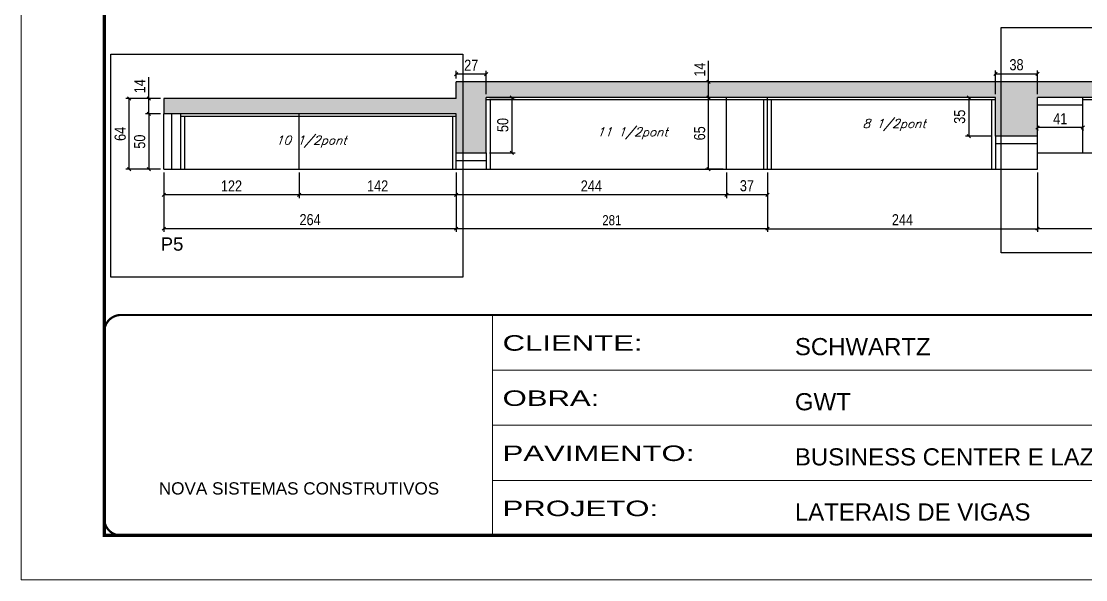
# Model space of a CAD drawing. Extents: x 2603 to 22413, y 1253 to 30260.
# Drawn here: x 5773 to 6734, y 16185 to 16690 of the extents above; entities that cross this region are included whole.
import ezdxf

# ---------------------------------------------------------------- set-up
doc = ezdxf.new("R2010")
doc.units = 0
doc.linetypes.add('CONTINUO', pattern=[0])
doc.linetypes.add('DASHED', pattern=[0.75, 0.5, -0.25])
for name, color, linetype in [('5', 5, 'Continuous'), ('COTA', 241, 'Continuous'), ('Painéis', 200, 'Continuous'), ('SARR_2.2x7', 40, 'Continuous'), ('SARR_3.5x7', 81, 'Continuous'), ('texto', 7, 'Continuous')]:
    doc.layers.add(name, color=color, linetype=linetype)
doc.layers.add('Folhas', color=255, linetype='Continuous', lineweight=9)
doc.layers.add('SARRAFO DE PRESSAO', color=251, linetype='DASHED', lineweight=9)
doc.styles.add('ARIAL', font='arial.ttf')
doc.styles.add('COTA TECNICA', font='techl___.ttf', dxfattribs={"height": 10})
doc.styles.add('COTA TECNICA-50', font='techl___.ttf', dxfattribs={"height": 9})
doc.styles.add('Romans', font='romans.shx')
doc.styles.get("Standard").update_dxf_attribs({"font": 'arial.ttf'})
doc.styles.add('Tecnologia', font='')
doc.styles.get('Tecnologia').set_extended_font_data('Forgotten Futurist')
doc.dimstyles.new('COTA PAINEL-50', dxfattribs={"dimtxt": 9, "dimasz": 3, "dimexe": 3, "dimexo": 3, "dimgap": 3, "dimtad": 1, "dimdec": 1, "dimzin": 12, "dimdsep": 46, "dimtxsty": 'COTA TECNICA-50', "dimblk1": 'OBLIQUE', "dimblk2": 'OBLIQUE', "dimsah": 1, "dimcen": 0.9, "dimclrd": 4, "dimclre": 4, "dimclrt": 240, "dimadec": 1, "dimazin": 3, "dimtfac": 1, "dimtdec": 1, "dimtmove": 0, "dimatfit": 3, "dimfxl": 1, "dimtolj": 1, "dimtzin": 12, "dimarcsym": 0})
doc.dimstyles.new('PAINEL', dxfattribs={"dimtxt": 10, "dimasz": 3, "dimexe": 3, "dimexo": 3, "dimgap": 3, "dimtad": 1, "dimdec": 1, "dimzin": 12, "dimdsep": 46, "dimtxsty": 'COTA TECNICA', "dimblk1": 'OBLIQUE', "dimblk2": 'OBLIQUE', "dimsah": 1, "dimcen": 0.9, "dimclrd": 4, "dimclre": 4, "dimclrt": 240, "dimadec": 1, "dimazin": 3, "dimtfac": 1, "dimtdec": 1, "dimtmove": 0, "dimatfit": 3, "dimfxl": 1, "dimtolj": 1, "dimtzin": 12, "dimarcsym": 0})

# ---------------------------------------------------------------- blocks, each defined once
blk = doc.blocks.new('9999999999')
at = {"color": 30, "linetype": 'CONTINUO'}
for p, q in [((98564.56, 34230.21), (98564.56, 34429.45)), ((98564.56, 34379.64), (99583.98, 34379.64)), ((98564.56, 34329.83), (99487.98, 34329.83)), ((98564.56, 34280.02), (99487.98, 34280.02))]:
    blk.add_line(p, q, dxfattribs=at)
at = {"color": 30, "linetype": 'CONTINUO', "const_width": 2}
blk.add_lwpolyline([(99583.98, 34230.21), (99583.98, 34414.45, 0.414214), (99568.98, 34429.45), (98228.98, 34429.45, 0.414214), (98213.98, 34414.45), (98213.98, 34245.21, 0.414214), (98228.98, 34230.21), (99583.98, 34230.21)], format="xyb", dxfattribs=at)
at = {"layer": 'Folhas'}
blk.add_lwpolyline([(98138.98, 34190.21), (99623.98, 34190.21), (99623.98, 35240.21), (98138.98, 35240.21)], close=True, dxfattribs=at)
at = {"layer": 'Folhas', "color": 30, "const_width": 3}
blk.add_lwpolyline([(98213.98, 34230.21), (99583.98, 34230.21), (99583.98, 35200.21), (98213.98, 35200.21)], close=True, dxfattribs=at)
at = {"color": 7, "linetype": 'Continuous', "ltscale": 5, "style": 'ARIAL'}
for s, height, p in [('SCHWARTZ', 15.483, (98837.68, 34393.13)), ('GWT', 15.483, (98837.68, 34343.32)), ('BUSINESS CENTER E LAZER - PROJEÇÃO', 15.4829, (98837.68, 34293.51)), ('NOVA SISTEMAS CONSTRUTIVOS', 11.0592, (98263.19, 34267.21)), ('LATERAIS DE VIGAS', 15.4829, (98837.68, 34243.7))]:
    blk.add_text(s, height=height, dxfattribs=at).set_placement(p)
at = {"layer": 'Folhas', "color": 7, "style": 'Tecnologia', "width": 1.5}
for s, p in [('CLIENTE:', (98573.65, 34397.17)), ('OBRA:', (98573.65, 34347.31)), ('PAVIMENTO:', (98573.65, 34297.5)), ('PROJETO:', (98573.65, 34247.69))]:
    blk.add_text(s, height=14, dxfattribs=at).set_placement(p)
blk = doc.blocks.new('_Oblique')
at = {"color": 0, "linetype": 'ByBlock', "lineweight": -2}
blk.add_line((-0.5, -0.5), (0.5, 0.5), dxfattribs=at)
blk = doc.blocks.new('*D355')
at = {"layer": 'COTA', "color": 4, "linetype": 'ByBlock', "lineweight": -2, "transparency": 16777216}
for p, q in [((6924.8, 16567.75), (6924.8, 16499.09)), ((6690.8, 16552.75), (6690.8, 16499.09)), ((6924.8, 16502.09), (6690.8, 16502.09))]:
    blk.add_line(p, q, dxfattribs=at)
at = {"layer": 'Defpoints', "color": 0, "linetype": 'ByBlock', "transparency": 16777216}
for p in [(6924.8, 16570.75), (6690.8, 16555.75), (6690.8, 16502.09)]:
    blk.add_point(p, dxfattribs=at)
at = {"layer": 'COTA', "color": 4, "linetype": 'ByBlock', "lineweight": -2, "transparency": 16777216, "xscale": 3, "yscale": 3, "zscale": 3, "rotation": 180}
blk.add_blockref('_Oblique', (6690.8, 16502.09), dxfattribs=at)
at = {"layer": 'COTA', "color": 4, "linetype": 'ByBlock', "lineweight": -2, "transparency": 16777216, "xscale": 3, "yscale": 3, "zscale": 3}
blk.add_blockref('_Oblique', (6924.8, 16502.09), dxfattribs=at)
at = {"layer": 'COTA', "color": 240, "linetype": 'ByBlock', "transparency": 16777216, "insert": (6807.8, 16509.79), "char_height": 9, "attachment_point": 5, "style": 'COTA TECNICA-50'}
blk.add_mtext('\\A1;234', dxfattribs=at)
blk = doc.blocks.new('*D356')
at = {"layer": 'COTA', "color": 4, "linetype": 'ByBlock', "lineweight": -2, "transparency": 16777216}
for p, q in [((6165.8, 16552.75), (6165.8, 16499.09)), ((6446.8, 16552.75), (6446.8, 16499.09)), ((6446.8, 16502.09), (6165.8, 16502.09))]:
    blk.add_line(p, q, dxfattribs=at)
at = {"layer": 'Defpoints', "color": 0, "linetype": 'ByBlock', "transparency": 16777216}
for p in [(6165.8, 16555.75), (6446.8, 16555.75), (6165.8, 16502.09)]:
    blk.add_point(p, dxfattribs=at)
at = {"layer": 'COTA', "color": 4, "linetype": 'ByBlock', "lineweight": -2, "transparency": 16777216, "xscale": 3, "yscale": 3, "zscale": 3, "rotation": 180}
blk.add_blockref('_Oblique', (6165.8, 16502.09), dxfattribs=at)
at = {"layer": 'COTA', "color": 4, "linetype": 'ByBlock', "lineweight": -2, "transparency": 16777216, "xscale": 3, "yscale": 3, "zscale": 3}
blk.add_blockref('_Oblique', (6446.8, 16502.09), dxfattribs=at)
at = {"layer": 'COTA', "color": 240, "linetype": 'ByBlock', "transparency": 16777216, "insert": (6306.3, 16509.68), "char_height": 9, "attachment_point": 5, "style": 'COTA TECNICA-50'}
blk.add_mtext('\\A1;281', dxfattribs=at)
blk = doc.blocks.new('*D1960')
at = {"layer": 'COTA', "color": 4, "linetype": 'ByBlock', "lineweight": -2, "transparency": 16777216}
for p, q in [((6446.8, 16552.75), (6446.8, 16499.09)), ((6690.8, 16552.75), (6690.8, 16499.09)), ((6446.8, 16502.09), (6690.8, 16502.09))]:
    blk.add_line(p, q, dxfattribs=at)
at = {"layer": 'Defpoints', "color": 0, "linetype": 'ByBlock', "transparency": 16777216}
for p in [(6446.8, 16555.75), (6690.8, 16555.75), (6690.8, 16502.09)]:
    blk.add_point(p, dxfattribs=at)
at = {"layer": 'COTA', "color": 4, "linetype": 'ByBlock', "lineweight": -2, "transparency": 16777216, "xscale": 3, "yscale": 3, "zscale": 3, "rotation": 180}
blk.add_blockref('_Oblique', (6446.8, 16502.09), dxfattribs=at)
at = {"layer": 'COTA', "color": 4, "linetype": 'ByBlock', "lineweight": -2, "transparency": 16777216, "xscale": 3, "yscale": 3, "zscale": 3}
blk.add_blockref('_Oblique', (6690.8, 16502.09), dxfattribs=at)
at = {"layer": 'COTA', "color": 240, "linetype": 'ByBlock', "transparency": 16777216, "insert": (6568.8, 16510.17), "char_height": 10, "attachment_point": 5, "style": 'COTA TECNICA'}
blk.add_mtext('\\A1;244', dxfattribs=at)
blk = doc.blocks.new('*D1961')
at = {"layer": 'COTA', "color": 4, "linetype": 'ByBlock', "lineweight": -2, "transparency": 16777216}
for p, q in [((6731.8, 16593.4), (6690.8, 16593.4)), ((6690.8, 16592.75), (6690.8, 16590.4)), ((6731.8, 16592.75), (6731.8, 16590.4))]:
    blk.add_line(p, q, dxfattribs=at)
at = {"layer": 'Defpoints', "color": 0, "linetype": 'ByBlock', "transparency": 16777216}
for p in [(6690.8, 16595.75), (6690.8, 16593.4), (6731.8, 16595.75)]:
    blk.add_point(p, dxfattribs=at)
at = {"layer": 'COTA', "color": 4, "linetype": 'ByBlock', "lineweight": -2, "transparency": 16777216, "xscale": 3, "yscale": 3, "zscale": 3, "rotation": 180}
blk.add_blockref('_Oblique', (6690.8, 16593.4), dxfattribs=at)
at = {"layer": 'COTA', "color": 4, "linetype": 'ByBlock', "lineweight": -2, "transparency": 16777216, "xscale": 3, "yscale": 3, "zscale": 3}
blk.add_blockref('_Oblique', (6731.8, 16593.4), dxfattribs=at)
at = {"layer": 'COTA', "color": 240, "linetype": 'ByBlock', "transparency": 16777216, "insert": (6711.3, 16601.47), "char_height": 10, "attachment_point": 5, "style": 'COTA TECNICA'}
blk.add_mtext('\\A1;41', dxfattribs=at)
blk = doc.blocks.new('*D1962')
at = {"layer": 'COTA', "color": 4, "linetype": 'ByBlock', "lineweight": -2, "transparency": 16777216}
for p, q in [((6652.8, 16623.75), (6652.8, 16644.95)), ((6652.8, 16641.95), (6690.8, 16641.95)), ((6690.8, 16623.75), (6690.8, 16644.95))]:
    blk.add_line(p, q, dxfattribs=at)
at = {"layer": 'Defpoints', "color": 0, "linetype": 'ByBlock', "transparency": 16777216}
for p in [(6690.8, 16641.95), (6652.8, 16620.75), (6690.8, 16620.75)]:
    blk.add_point(p, dxfattribs=at)
at = {"layer": 'COTA', "color": 4, "linetype": 'ByBlock', "lineweight": -2, "transparency": 16777216, "xscale": 3, "yscale": 3, "zscale": 3, "rotation": 180}
blk.add_blockref('_Oblique', (6652.8, 16641.95), dxfattribs=at)
at = {"layer": 'COTA', "color": 4, "linetype": 'ByBlock', "lineweight": -2, "transparency": 16777216, "xscale": 3, "yscale": 3, "zscale": 3}
blk.add_blockref('_Oblique', (6690.8, 16641.95), dxfattribs=at)
at = {"layer": 'COTA', "color": 240, "linetype": 'ByBlock', "transparency": 16777216, "insert": (6671.8, 16650.19), "char_height": 10, "attachment_point": 5, "style": 'COTA TECNICA'}
blk.add_mtext('\\A1;38', dxfattribs=at)
blk = doc.blocks.new('*D1964')
at = {"layer": 'COTA', "color": 4, "linetype": 'ByBlock', "lineweight": -2, "transparency": 16777216}
for p, q in [((6165.8, 16637.75), (6165.8, 16644.74)), ((6192.8, 16641.74), (6165.8, 16641.74)), ((6192.8, 16623.75), (6192.8, 16644.74))]:
    blk.add_line(p, q, dxfattribs=at)
at = {"layer": 'Defpoints', "color": 0, "linetype": 'ByBlock', "transparency": 16777216}
for p in [(6165.8, 16641.74), (6165.8, 16634.75), (6192.8, 16620.75)]:
    blk.add_point(p, dxfattribs=at)
at = {"layer": 'COTA', "color": 4, "linetype": 'ByBlock', "lineweight": -2, "transparency": 16777216, "xscale": 3, "yscale": 3, "zscale": 3, "rotation": 180}
blk.add_blockref('_Oblique', (6165.8, 16641.74), dxfattribs=at)
at = {"layer": 'COTA', "color": 4, "linetype": 'ByBlock', "lineweight": -2, "transparency": 16777216, "xscale": 3, "yscale": 3, "zscale": 3}
blk.add_blockref('_Oblique', (6192.8, 16641.74), dxfattribs=at)
at = {"layer": 'COTA', "color": 240, "linetype": 'ByBlock', "transparency": 16777216, "insert": (6179.3, 16649.82), "char_height": 10, "attachment_point": 5, "style": 'COTA TECNICA'}
blk.add_mtext('\\A1;27', dxfattribs=at)
blk = doc.blocks.new('*D1965')
at = {"layer": 'COTA', "color": 4, "linetype": 'ByBlock', "lineweight": -2, "transparency": 16777216}
for p, q in [((6195.8, 16620.75), (6218.98, 16620.75)), ((6215.98, 16620.75), (6215.98, 16570.75)), ((6195.8, 16570.75), (6218.98, 16570.75))]:
    blk.add_line(p, q, dxfattribs=at)
at = {"layer": 'Defpoints', "color": 0, "linetype": 'ByBlock', "transparency": 16777216}
for p in [(6192.8, 16620.75), (6192.8, 16570.75), (6215.98, 16570.75)]:
    blk.add_point(p, dxfattribs=at)
at = {"layer": 'COTA', "color": 4, "linetype": 'ByBlock', "lineweight": -2, "transparency": 16777216, "xscale": 3, "yscale": 3, "zscale": 3}
for p, rotation in [((6215.98, 16620.75), 90), ((6215.98, 16570.75), 270)]:
    blk.add_blockref('_Oblique', p, dxfattribs=dict(at, rotation=rotation))
at = {"layer": 'COTA', "color": 240, "linetype": 'ByBlock', "transparency": 16777216, "insert": (6207.87, 16595.75), "char_height": 10, "attachment_point": 5, "rotation": 90, "style": 'COTA TECNICA'}
blk.add_mtext('\\A1;50', dxfattribs=at)
blk = doc.blocks.new('*D1966')
at = {"layer": 'COTA', "color": 4, "linetype": 'ByBlock', "lineweight": -2, "transparency": 16777216}
for p, q in [((6409.8, 16552.75), (6409.8, 16529.63)), ((6446.8, 16552.75), (6446.8, 16529.63)), ((6446.8, 16532.63), (6409.8, 16532.63))]:
    blk.add_line(p, q, dxfattribs=at)
at = {"layer": 'Defpoints', "color": 0, "linetype": 'ByBlock', "transparency": 16777216}
for p in [(6409.8, 16555.75), (6446.8, 16555.75), (6409.8, 16532.63)]:
    blk.add_point(p, dxfattribs=at)
at = {"layer": 'COTA', "color": 4, "linetype": 'ByBlock', "lineweight": -2, "transparency": 16777216, "xscale": 3, "yscale": 3, "zscale": 3, "rotation": 180}
blk.add_blockref('_Oblique', (6409.8, 16532.63), dxfattribs=at)
at = {"layer": 'COTA', "color": 4, "linetype": 'ByBlock', "lineweight": -2, "transparency": 16777216, "xscale": 3, "yscale": 3, "zscale": 3}
blk.add_blockref('_Oblique', (6446.8, 16532.63), dxfattribs=at)
at = {"layer": 'COTA', "color": 240, "linetype": 'ByBlock', "transparency": 16777216, "insert": (6428.3, 16540.85), "char_height": 10, "attachment_point": 5, "style": 'COTA TECNICA'}
blk.add_mtext('\\A1;37', dxfattribs=at)
blk = doc.blocks.new('*D1967')
at = {"layer": 'COTA', "color": 4, "linetype": 'ByBlock', "lineweight": -2, "transparency": 16777216}
for p, q in [((6165.8, 16552.75), (6165.8, 16529.63)), ((6409.8, 16552.75), (6409.8, 16529.63)), ((6409.8, 16532.63), (6165.8, 16532.63))]:
    blk.add_line(p, q, dxfattribs=at)
at = {"layer": 'Defpoints', "color": 0, "linetype": 'ByBlock', "transparency": 16777216}
for p in [(6165.8, 16555.75), (6409.8, 16555.75), (6165.8, 16532.63)]:
    blk.add_point(p, dxfattribs=at)
at = {"layer": 'COTA', "color": 4, "linetype": 'ByBlock', "lineweight": -2, "transparency": 16777216, "xscale": 3, "yscale": 3, "zscale": 3, "rotation": 180}
blk.add_blockref('_Oblique', (6165.8, 16532.63), dxfattribs=at)
at = {"layer": 'COTA', "color": 4, "linetype": 'ByBlock', "lineweight": -2, "transparency": 16777216, "xscale": 3, "yscale": 3, "zscale": 3}
blk.add_blockref('_Oblique', (6409.8, 16532.63), dxfattribs=at)
at = {"layer": 'COTA', "color": 240, "linetype": 'ByBlock', "transparency": 16777216, "insert": (6287.8, 16540.71), "char_height": 10, "attachment_point": 5, "style": 'COTA TECNICA'}
blk.add_mtext('\\A1;244', dxfattribs=at)
blk = doc.blocks.new('*D1969')
at = {"layer": 'COTA', "color": 4, "linetype": 'ByBlock', "lineweight": -2, "transparency": 16777216}
for p, q in [((5898.8, 16605.75), (5885.04, 16605.75)), ((5888.04, 16605.75), (5888.04, 16555.75)), ((5898.8, 16555.75), (5885.04, 16555.75))]:
    blk.add_line(p, q, dxfattribs=at)
at = {"layer": 'Defpoints', "color": 0, "linetype": 'ByBlock', "transparency": 16777216}
for p in [(5901.8, 16605.75), (5888.04, 16555.75), (5901.8, 16555.75)]:
    blk.add_point(p, dxfattribs=at)
at = {"layer": 'COTA', "color": 4, "linetype": 'ByBlock', "lineweight": -2, "transparency": 16777216, "xscale": 3, "yscale": 3, "zscale": 3}
for p, rotation in [((5888.04, 16605.75), 90), ((5888.04, 16555.75), 270)]:
    blk.add_blockref('_Oblique', p, dxfattribs=dict(at, rotation=rotation))
at = {"layer": 'COTA', "color": 240, "linetype": 'ByBlock', "transparency": 16777216, "insert": (5879.93, 16580.75), "char_height": 10, "attachment_point": 5, "rotation": 90, "style": 'COTA TECNICA'}
blk.add_mtext('\\A1;50', dxfattribs=at)
blk = doc.blocks.new('*D1970')
at = {"layer": 'COTA', "color": 4, "linetype": 'ByBlock', "lineweight": -2, "transparency": 16777216}
for p, q in [((5898.8, 16619.75), (5867.44, 16619.75)), ((5870.44, 16555.75), (5870.44, 16619.75)), ((5898.8, 16555.75), (5867.44, 16555.75))]:
    blk.add_line(p, q, dxfattribs=at)
at = {"layer": 'Defpoints', "color": 0, "linetype": 'ByBlock', "transparency": 16777216}
for p in [(5870.44, 16619.75), (5901.8, 16619.75), (5901.8, 16555.75)]:
    blk.add_point(p, dxfattribs=at)
at = {"layer": 'COTA', "color": 4, "linetype": 'ByBlock', "lineweight": -2, "transparency": 16777216, "xscale": 3, "yscale": 3, "zscale": 3}
for p, rotation in [((5870.44, 16619.75), 90), ((5870.44, 16555.75), 270)]:
    blk.add_blockref('_Oblique', p, dxfattribs=dict(at, rotation=rotation))
at = {"layer": 'COTA', "color": 240, "linetype": 'ByBlock', "transparency": 16777216, "insert": (5862.33, 16587.75), "char_height": 10, "attachment_point": 5, "rotation": 90, "style": 'COTA TECNICA'}
blk.add_mtext('\\A1;64', dxfattribs=at)
blk = doc.blocks.new('*D1971')
at = {"layer": 'COTA', "color": 4, "linetype": 'ByBlock', "lineweight": -2, "transparency": 16777216}
for p, q in [((5901.8, 16552.75), (5901.8, 16499.09)), ((6165.8, 16552.75), (6165.8, 16499.09)), ((6165.8, 16502.09), (5901.8, 16502.09))]:
    blk.add_line(p, q, dxfattribs=at)
at = {"layer": 'Defpoints', "color": 0, "linetype": 'ByBlock', "transparency": 16777216}
for p in [(5901.8, 16555.75), (6165.8, 16555.75), (5901.8, 16502.09)]:
    blk.add_point(p, dxfattribs=at)
at = {"layer": 'COTA', "color": 4, "linetype": 'ByBlock', "lineweight": -2, "transparency": 16777216, "xscale": 3, "yscale": 3, "zscale": 3, "rotation": 180}
blk.add_blockref('_Oblique', (5901.8, 16502.09), dxfattribs=at)
at = {"layer": 'COTA', "color": 4, "linetype": 'ByBlock', "lineweight": -2, "transparency": 16777216, "xscale": 3, "yscale": 3, "zscale": 3}
blk.add_blockref('_Oblique', (6165.8, 16502.09), dxfattribs=at)
at = {"layer": 'COTA', "color": 240, "linetype": 'ByBlock', "transparency": 16777216, "insert": (6033.8, 16510.2), "char_height": 10, "attachment_point": 5, "style": 'COTA TECNICA'}
blk.add_mtext('\\A1;264', dxfattribs=at)
blk = doc.blocks.new('*D1972')
at = {"layer": 'COTA', "color": 4, "linetype": 'ByBlock', "lineweight": -2, "transparency": 16777216}
for p, q in [((5888.04, 16619.75), (5888.04, 16638.87)), ((5898.8, 16619.75), (5885.04, 16619.75)), ((5888.04, 16605.75), (5888.04, 16619.75)), ((5898.8, 16605.75), (5885.04, 16605.75))]:
    blk.add_line(p, q, dxfattribs=at)
at = {"layer": 'Defpoints', "color": 0, "linetype": 'ByBlock', "transparency": 16777216}
for p in [(5888.04, 16619.75), (5901.8, 16619.75), (5901.8, 16605.75)]:
    blk.add_point(p, dxfattribs=at)
at = {"layer": 'COTA', "color": 4, "linetype": 'ByBlock', "lineweight": -2, "transparency": 16777216, "xscale": 3, "yscale": 3, "zscale": 3}
for p, rotation in [((5888.04, 16619.75), 90), ((5888.04, 16605.75), 270)]:
    blk.add_blockref('_Oblique', p, dxfattribs=dict(at, rotation=rotation))
at = {"layer": 'COTA', "color": 240, "linetype": 'ByBlock', "transparency": 16777216, "insert": (5879.97, 16630.81), "char_height": 10, "attachment_point": 5, "rotation": 90, "style": 'COTA TECNICA'}
blk.add_mtext('\\A1;14', dxfattribs=at)
blk = doc.blocks.new('*D1973')
at = {"layer": 'COTA', "color": 4, "linetype": 'ByBlock', "lineweight": -2, "transparency": 16777216}
for p, q in [((6023.8, 16552.75), (6023.8, 16529.63)), ((6165.8, 16552.75), (6165.8, 16529.63)), ((6165.8, 16532.63), (6023.8, 16532.63))]:
    blk.add_line(p, q, dxfattribs=at)
at = {"layer": 'Defpoints', "color": 0, "linetype": 'ByBlock', "transparency": 16777216}
for p in [(6023.8, 16555.75), (6165.8, 16555.75), (6023.8, 16532.63)]:
    blk.add_point(p, dxfattribs=at)
at = {"layer": 'COTA', "color": 4, "linetype": 'ByBlock', "lineweight": -2, "transparency": 16777216, "xscale": 3, "yscale": 3, "zscale": 3, "rotation": 180}
blk.add_blockref('_Oblique', (6023.8, 16532.63), dxfattribs=at)
at = {"layer": 'COTA', "color": 4, "linetype": 'ByBlock', "lineweight": -2, "transparency": 16777216, "xscale": 3, "yscale": 3, "zscale": 3}
blk.add_blockref('_Oblique', (6165.8, 16532.63), dxfattribs=at)
at = {"layer": 'COTA', "color": 240, "linetype": 'ByBlock', "transparency": 16777216, "insert": (6094.8, 16540.71), "char_height": 10, "attachment_point": 5, "style": 'COTA TECNICA'}
blk.add_mtext('\\A1;142', dxfattribs=at)
blk = doc.blocks.new('*D1974')
at = {"layer": 'COTA', "color": 4, "linetype": 'ByBlock', "lineweight": -2, "transparency": 16777216}
for p, q in [((5901.8, 16552.75), (5901.8, 16529.63)), ((6023.8, 16552.75), (6023.8, 16529.63)), ((6023.8, 16532.63), (5901.8, 16532.63))]:
    blk.add_line(p, q, dxfattribs=at)
at = {"layer": 'Defpoints', "color": 0, "linetype": 'ByBlock', "transparency": 16777216}
for p in [(5901.8, 16555.75), (6023.8, 16555.75), (5901.8, 16532.63)]:
    blk.add_point(p, dxfattribs=at)
at = {"layer": 'COTA', "color": 4, "linetype": 'ByBlock', "lineweight": -2, "transparency": 16777216, "xscale": 3, "yscale": 3, "zscale": 3, "rotation": 180}
blk.add_blockref('_Oblique', (5901.8, 16532.63), dxfattribs=at)
at = {"layer": 'COTA', "color": 4, "linetype": 'ByBlock', "lineweight": -2, "transparency": 16777216, "xscale": 3, "yscale": 3, "zscale": 3}
blk.add_blockref('_Oblique', (6023.8, 16532.63), dxfattribs=at)
at = {"layer": 'COTA', "color": 240, "linetype": 'ByBlock', "transparency": 16777216, "insert": (5962.8, 16540.69), "char_height": 10, "attachment_point": 5, "style": 'COTA TECNICA'}
blk.add_mtext('\\A1;122', dxfattribs=at)
blk = doc.blocks.new('*D1975')
at = {"layer": 'COTA', "color": 4, "linetype": 'ByBlock', "lineweight": -2, "transparency": 16777216}
for p, q in [((6406.8, 16620.75), (6390.75, 16620.75)), ((6393.75, 16555.75), (6393.75, 16620.75)), ((6406.8, 16555.75), (6390.75, 16555.75))]:
    blk.add_line(p, q, dxfattribs=at)
at = {"layer": 'Defpoints', "color": 0, "linetype": 'ByBlock', "transparency": 16777216}
for p in [(6393.75, 16620.75), (6409.8, 16620.75), (6409.8, 16555.75)]:
    blk.add_point(p, dxfattribs=at)
at = {"layer": 'COTA', "color": 4, "linetype": 'ByBlock', "lineweight": -2, "transparency": 16777216, "xscale": 3, "yscale": 3, "zscale": 3}
for p, rotation in [((6393.75, 16620.75), 90), ((6393.75, 16555.75), 270)]:
    blk.add_blockref('_Oblique', p, dxfattribs=dict(at, rotation=rotation))
at = {"layer": 'COTA', "color": 240, "linetype": 'ByBlock', "transparency": 16777216, "insert": (6385.64, 16588.25), "char_height": 10, "attachment_point": 5, "rotation": 90, "style": 'COTA TECNICA'}
blk.add_mtext('\\A1;65', dxfattribs=at)
blk = doc.blocks.new('*D1976')
at = {"layer": 'COTA', "color": 4, "linetype": 'ByBlock', "lineweight": -2, "transparency": 16777216}
for p, q in [((6393.75, 16634.75), (6393.75, 16653.87)), ((6406.8, 16634.75), (6390.75, 16634.75)), ((6393.75, 16620.75), (6393.75, 16634.75)), ((6406.8, 16620.75), (6390.75, 16620.75))]:
    blk.add_line(p, q, dxfattribs=at)
at = {"layer": 'Defpoints', "color": 0, "linetype": 'ByBlock', "transparency": 16777216}
for p in [(6393.75, 16634.75), (6409.8, 16634.75), (6409.8, 16620.75)]:
    blk.add_point(p, dxfattribs=at)
at = {"layer": 'COTA', "color": 4, "linetype": 'ByBlock', "lineweight": -2, "transparency": 16777216, "xscale": 3, "yscale": 3, "zscale": 3}
for p, rotation in [((6393.75, 16634.75), 90), ((6393.75, 16620.75), 270)]:
    blk.add_blockref('_Oblique', p, dxfattribs=dict(at, rotation=rotation))
at = {"layer": 'COTA', "color": 240, "linetype": 'ByBlock', "transparency": 16777216, "insert": (6385.68, 16645.81), "char_height": 10, "attachment_point": 5, "rotation": 90, "style": 'COTA TECNICA'}
blk.add_mtext('\\A1;14', dxfattribs=at)
blk = doc.blocks.new('*D1977')
at = {"layer": 'COTA', "color": 4, "linetype": 'ByBlock', "lineweight": -2, "transparency": 16777216}
for p, q in [((6649.8, 16620.75), (6625.66, 16620.75)), ((6628.66, 16620.75), (6628.66, 16585.75)), ((6649.8, 16585.75), (6625.66, 16585.75))]:
    blk.add_line(p, q, dxfattribs=at)
at = {"layer": 'Defpoints', "color": 0, "linetype": 'ByBlock', "transparency": 16777216}
for p in [(6652.8, 16620.75), (6628.66, 16585.75), (6652.8, 16585.75)]:
    blk.add_point(p, dxfattribs=at)
at = {"layer": 'COTA', "color": 4, "linetype": 'ByBlock', "lineweight": -2, "transparency": 16777216, "xscale": 3, "yscale": 3, "zscale": 3}
for p, rotation in [((6628.66, 16620.75), 90), ((6628.66, 16585.75), 270)]:
    blk.add_blockref('_Oblique', p, dxfattribs=dict(at, rotation=rotation))
at = {"layer": 'COTA', "color": 240, "linetype": 'ByBlock', "transparency": 16777216, "insert": (6620.44, 16603.25), "char_height": 10, "attachment_point": 5, "rotation": 90, "style": 'COTA TECNICA'}
blk.add_mtext('\\A1;35', dxfattribs=at)

msp = doc.modelspace()

# ---------------------------------------------------------------- hatches: boundary and pattern name
at = {"layer": 'COTA', "linetype": 'ByBlock'}
h = msp.add_hatch(dxfattribs=at)
h.set_pattern_fill('AR-CONC', color=256, scale=0.03)
h.set_pattern_definition([(50, (-124832.3796, -5880.788), (5.46554007, -0.47817257), [0.5715, -6.2865]), (355, (-124832.3796, -5880.788), (-1.05730264, 5.73170536), [0.4572, -5.02921753]), (100.4514447, (-124831.924, -5880.828), (4.40823741, 5.25353256), [0.48570026, -5.34270734]), (46.1842, (-124832.3796, -5879.264), (8.13237123, -1.26126984), [0.85725, -9.42975]), (96.6355576, (-124831.702, -5879.369), (7.122124, 7.42278374), [0.7285507, -8.01406824]), (351.184151, (-124832.3796, -5879.264), (7.122124, 7.42278374), [0.685799, -7.54379196]), (21, (-124831.6176, -5879.645), (4.54843174, -3.06795595), [0.5715, -6.2865]), (326, (-124831.6176, -5879.645), (1.85406085, 5.52563898), [0.4572, -5.0292]), (71.451445, (-124831.2385, -5879.901), (6.40249258, 2.45768307), [0.48570026, -5.34269813]), (37.5, (-124832.3796, -5880.7881), (0.092658098, 2.536651166), [0, -4.96824, 0, -5.1054, 0, -5.04825]), (7.5, (-124832.3796, -5880.7881), (2.004589875, 3.005417245), [0, -2.91084, 0, -4.85394, 0, -1.92405]), (327.5, (-124834.0788, -5880.7881), (4.067717855, -0.17186232), [0, -1.905, 0, -5.9436, 0, -7.8867]), (317.5, (-124834.841, -5880.788), (4.44387544, 0.76279473), [0, -2.4765, 0, -3.94716, 0, -5.6007])])
h.paths.add_polyline_path([(6192.8, 16620.75), (6652.8, 16620.75), (6652.8, 16585.75), (6690.8, 16585.75), (6690.8, 16620.75), (7130.8, 16620.75), (7130.8, 16585.75), (7168.8, 16585.75), (7168.8, 16634.75), (6165.8, 16634.75), (6165.8, 16619.75), (5901.8, 16619.75), (5901.8, 16605.75), (6165.8, 16605.75), (6165.8, 16570.75), (6192.8, 16570.75)])

# ---------------------------------------------------------------- linework, layer by layer
for p, q in [((7168.8, 16634.75), (6165.8, 16634.75)), ((6165.8, 16619.75), (6165.8, 16634.75)), ((6165.8, 16619.75), (5901.8, 16619.75)), ((5901.8, 16619.75), (5901.8, 16605.75)), ((6731.8, 16570.75), (6731.8, 16620.75)), ((6192.8, 16570.75), (6192.8, 16555.75))]:
    msp.add_line(p, q, dxfattribs=at)
at = {"layer": 'COTA'}
for points in [[(6657.96, 16683.88), (6960.66, 16683.88), (6960.66, 16480.37), (6657.96, 16480.37)], [(5853.94, 16659.77), (6171.84, 16659.77), (6171.84, 16458.27), (5853.94, 16458.27)]]:
    msp.add_lwpolyline(points, close=True, dxfattribs=at)
at = {"layer": 'Painéis', "linetype": 'Continuous'}
for p, q in [((6652.8, 16620.75), (6192.8, 16620.75)), ((6192.8, 16570.75), (6192.8, 16620.75)), ((6409.8, 16555.75), (6409.8, 16620.75)), ((6446.8, 16555.75), (6446.8, 16620.75)), ((6652.8, 16585.75), (6652.8, 16620.75)), ((7130.8, 16620.75), (6690.8, 16620.75)), ((6690.8, 16555.75), (6690.8, 16620.75)), ((6165.8, 16605.75), (5901.8, 16605.75)), ((5901.8, 16555.75), (5901.8, 16605.75)), ((6023.8, 16555.75), (6023.8, 16605.75)), ((6165.8, 16555.75), (6165.8, 16605.75)), ((6690.8, 16585.75), (6652.8, 16585.75)), ((6165.8, 16570.75), (6192.8, 16570.75)), ((6690.8, 16570.75), (7168.8, 16570.75)), ((5901.8, 16555.75), (6165.8, 16555.75)), ((6165.8, 16555.75), (6690.8, 16555.75))]:
    msp.add_line(p, q, dxfattribs=at)
at = {"layer": 'SARR_2.2x7', "linetype": 'Continuous'}
for p, q in [((6446.8, 16618.55), (6192.8, 16618.55)), ((6652.8, 16618.55), (6446.8, 16618.55)), ((6731.8, 16613.75), (6690.8, 16613.75)), ((6924.8, 16618.55), (6731.8, 16618.55)), ((5908.8, 16555.75), (5908.8, 16605.75)), ((6165.8, 16603.55), (5916.8, 16603.55)), ((6690.8, 16578.75), (6652.8, 16578.75)), ((6165.8, 16563.75), (6192.8, 16563.75))]:
    msp.add_line(p, q, dxfattribs=at)
at = {"layer": 'SARR_3.5x7'}
for p, q in [((6196.3, 16618.55), (6196.3, 16555.75)), ((6443.3, 16618.55), (6443.3, 16555.75)), ((6450.3, 16618.55), (6450.3, 16555.75)), ((6649.3, 16618.55), (6649.3, 16555.75)), ((5916.8, 16605.75), (5916.8, 16555.75)), ((5920.3, 16603.55), (5920.3, 16555.75)), ((6162.3, 16603.55), (6162.3, 16555.75)), ((6652.8, 16585.75), (6652.8, 16555.75))]:
    msp.add_line(p, q, dxfattribs=at)

# ---------------------------------------------------------------- block references
at = {"layer": 'SARRAFO DE PRESSAO', "color": 6, "linetype": 'ByBlock'}
msp.add_blockref('9999999999', (-92366.01, -18005.36), dxfattribs=at)

# ---------------------------------------------------------------- texts
at = {"layer": '5', "linetype": 'Continuous'}
msp.add_text('P5', height=12, rotation=0.00004, dxfattribs=at).set_placement((5898.84, 16482.2))
at = {"layer": 'texto', "color": 2, "char_height": 8, "attachment_point": 5, "style": 'Romans'}
for s, insert in [('{\\Q19;\\C256;8 1/2pont}', (6561.3, 16595.75)), ('{\\Q19;\\C256;11 1/2pont}', (6324.8, 16588.25)), ('{\\Q19;\\C256;10 1/2pont}', (6034.8, 16580.75))]:
    msp.add_mtext(s, dxfattribs=dict(at, insert=insert))

# ---------------------------------------------------------------- dimensions: what is measured, and where the dimension line sits
at = {"layer": 'COTA', "linetype": 'ByBlock'}
for base, p1, p2, angle, picture, middle in [((6165.8, 16641.74), (6192.8, 16620.75), (6165.8, 16634.75), 180, '*D1964', (6179.3, 16649.82)), ((6393.75, 16634.75), (6409.8, 16620.75), (6409.8, 16634.75), 90, '*D1976', (6385.68, 16645.81)), ((6690.8, 16641.95), (6652.8, 16620.75), (6690.8, 16620.75), 180, '*D1962', (6671.8, 16650.19)), ((5888.04, 16619.75), (5901.8, 16605.75), (5901.8, 16619.75), 90, '*D1972', (5879.97, 16630.81)), ((6215.98, 16570.75), (6192.8, 16620.75), (6192.8, 16570.75), 90, '*D1965', (6207.87, 16595.75)), ((6393.75, 16620.75), (6409.8, 16555.75), (6409.8, 16620.75), 90, '*D1975', (6385.64, 16588.25)), ((6628.66, 16585.75), (6652.8, 16620.75), (6652.8, 16585.75), 90, '*D1977', (6620.44, 16603.25)), ((5870.44, 16619.75), (5901.8, 16555.75), (5901.8, 16619.75), 90, '*D1970', (5862.33, 16587.75)), ((5888.04, 16555.75), (5901.8, 16605.75), (5901.8, 16555.75), 90, '*D1969', (5879.93, 16580.75)), ((6690.8, 16593.4), (6731.8, 16595.75), (6690.8, 16595.75), 180, '*D1961', (6711.3, 16601.47)), ((5901.8, 16502.09), (6165.8, 16555.75), (5901.8, 16555.75), 180, '*D1971', (6033.8, 16510.2)), ((6023.8, 16532.63), (6165.8, 16555.75), (6023.8, 16555.75), 180, '*D1973', (6094.8, 16540.71)), ((6409.8, 16532.63), (6446.8, 16555.75), (6409.8, 16555.75), 180, '*D1966', (6428.3, 16540.85))]:
    dim = msp.add_linear_dim(base=base, p1=p1, p2=p2, angle=angle, dimstyle='PAINEL', dxfattribs=at)
    dim.commit()
    dim.dimension.update_dxf_attribs({"geometry": picture, "text_midpoint": middle})
for base, p1, p2, picture, middle in [((6690.8, 16502.09), (6924.8, 16570.75), (6690.8, 16555.75), '*D355', (6807.8, 16509.79)), ((6165.8, 16502.09), (6446.8, 16555.75), (6165.8, 16555.75), '*D356', (6306.3, 16509.68))]:
    dim = msp.add_linear_dim(base=base, p1=p1, p2=p2, dimstyle='COTA PAINEL-50', override={"dimarcsym": 1}, dxfattribs=at)
    dim.commit()
    dim.dimension.update_dxf_attribs({"geometry": picture, "text_midpoint": middle})
for base, p1, p2, picture, middle in [((5901.8, 16532.63), (6023.8, 16555.75), (5901.8, 16555.75), '*D1974', (5962.8, 16540.69)), ((6165.8, 16532.63), (6409.8, 16555.75), (6165.8, 16555.75), '*D1967', (6287.8, 16540.71))]:
    dim = msp.add_linear_dim(base=base, p1=p1, p2=p2, angle=180, dimstyle='PAINEL', override={"dimtmove": 1}, dxfattribs=at)
    dim.commit()
    dim.dimension.update_dxf_attribs({"geometry": picture, "text_midpoint": middle})
dim = msp.add_linear_dim(base=(6690.8, 16502.09), p1=(6446.8, 16555.75), p2=(6690.8, 16555.75), dimstyle='PAINEL', dxfattribs=at)
dim.commit()
dim.dimension.update_dxf_attribs({"geometry": '*D1960', "text_midpoint": (6568.8, 16510.17)})

doc.saveas('drawing.dxf')
